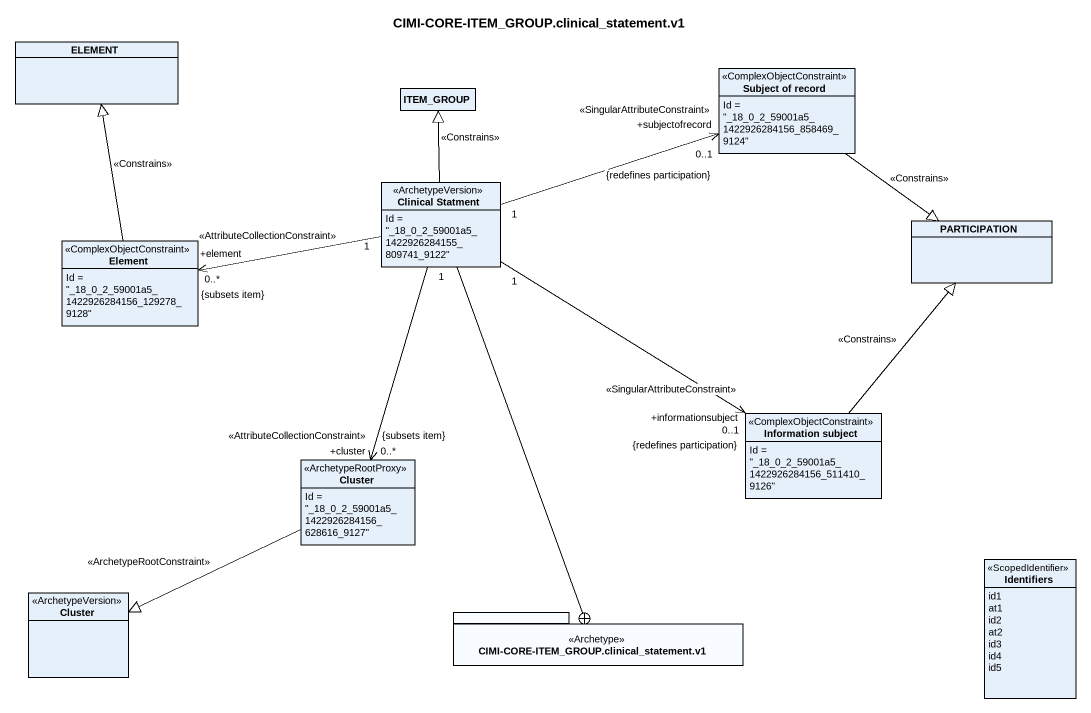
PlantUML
@startuml
title CIMI-CORE-ITEM_GROUP.clinical_statement.v1
hide circle
hide empty members
class ELEMENT
class ITEM_GROUP
class "Subject of record" as Subject_of_record <<ComplexObjectConstraint>> {
  Id = "_18_0_2_59001a5_1422926284156_858469_9124"
}
class "Clinical Statment" as Clinical_Statment <<ArchetypeVersion>> {
  Id = "_18_0_2_59001a5_1422926284155_809741_9122"
}
class PARTICIPATION
class Element <<ComplexObjectConstraint>> {
  Id = "_18_0_2_59001a5_1422926284156_129278_9128"
}
class "Information subject" as Information_subject <<ComplexObjectConstraint>> {
  Id = "_18_0_2_59001a5_1422926284156_511410_9126"
}
class Cluster <<ArchetypeRootProxy>> {
  Id = "_18_0_2_59001a5_1422926284156_628616_9127"
}
enum Identifiers <<ScopedIdentifier>> {
  id1
  at1
  id2
  at2
  id3
  id4
  id5
}
class "Cluster" as Cluster_2 <<ArchetypeVersion>>
package "CIMI-CORE-ITEM_GROUP.clinical_statement.v1" as CIMI_CORE_ITEM_GROUP <<Archetype>> {
}
Subject_of_record "+subjectofrecord\n<<SingularAttributeConstraint>>\n0..1\n{redefines participation}" <-left- "1" Clinical_Statment
Subject_of_record --|> PARTICIPATION : <<Constrains>>
Clinical_Statment -up-|> ITEM_GROUP : <<Constrains>>
Clinical_Statment --+ CIMI_CORE_ITEM_GROUP
Element -up-|> ELEMENT : <<Constrains>>
Element "+element\n<<AttributeCollectionConstraint>>\n0..*\n{subsets item}" <-right- "1" Clinical_Statment
Information_subject "+informationsubject\n<<SingularAttributeConstraint>>\n0..1\n{redefines participation}" <-up- "1" Clinical_Statment
Information_subject -up-|> PARTICIPATION : <<Constrains>>
Cluster "+cluster\n<<AttributeCollectionConstraint>>\n0..*\n{subsets item}" <-up- "1" Clinical_Statment
Cluster -left-|> Cluster_2 : <<ArchetypeRootConstraint>>
@enduml
